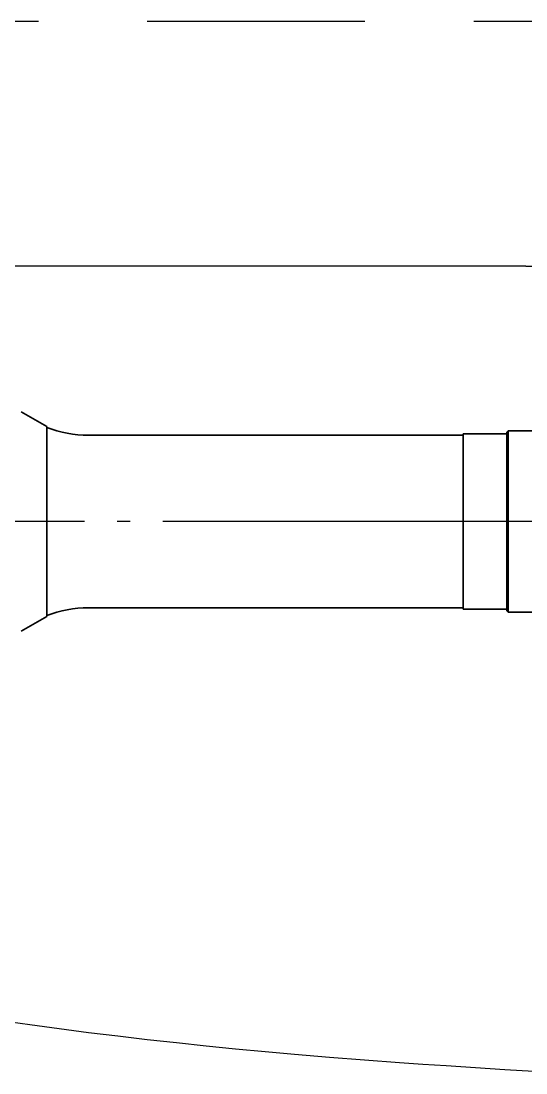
# Model space of a CAD drawing. Extents: x 39751 to 116307, y -36149 to -14965.
# Drawn here: x 44006 to 44354, y -20956 to -20231 of the extents above; entities that cross this region are included whole.
import ezdxf

# ---------------------------------------------------------------- set-up
doc = ezdxf.new("R2010")
doc.units = 0
doc.header["$LTSCALE"] = 1500
for name, pattern in [('CENTER1', [1.02, 0.9, -0.05, 0.02, -0.05]), ('HIDDEN1', [0.15, 0.1, -0.05]), ('PHAN', [0.76, 0.57, -0.05, 0.02, -0.05, 0.02, -0.05])]:
    doc.linetypes.add(name, pattern=pattern)
doc.layers.add('01-粗实线', color=7, linetype='Continuous', lineweight=35)
doc.layers.add('AM_0', color=7, linetype='Continuous', lineweight=30)
doc.layers.add('confine6', color=4, linetype='CENTER1')
doc.layers.add('confine9', color=1, linetype='PHAN')

# ---------------------------------------------------------------- blocks, each defined once
blk = doc.blocks.new('A$C24265A49')
blk.add_line((0, 386), (1327.66, 386))
blk = doc.blocks.new('A$C4F9C0831')
at = {"layer": '01-粗实线'}
for p, q in [((990.7, 330.65), (972.98, 340.88)), ((990.7, 330.65), (990.7, 199.78)), ((1308.7, 327.72), (1307.7, 326.72)), ((1307.7, 265.22), (1307.7, 326.72)), ((1327.7, 327.72), (1308.7, 327.72)), ((1308.7, 327.72), (1308.7, 265.22)), ((1277.7, 324.72), (1019.43, 324.72)), ((1307.7, 325.72), (1277.7, 325.72)), ((1277.7, 325.72), (1277.7, 204.72)), ((1307.7, 203.72), (1307.7, 265.22)), ((1308.7, 265.22), (1308.7, 202.72)), ((1019.43, 205.72), (1277.7, 205.72)), ((1277.7, 204.72), (1307.7, 204.72)), ((1307.7, 203.72), (1308.7, 202.72)), ((972.98, 189.55), (990.7, 199.78)), ((1308.7, 202.72), (1327.7, 202.72))]:
    blk.add_line(p, q, dxfattribs=at)
for centre, start, end in [((1019.43, 404.72), 248.94925, 270), ((1019.43, 125.72), 90, 111.05075)]:
    blk.add_arc(centre, 80, start, end, dxfattribs=at)
at = {"layer": 'confine6', "ltscale": 0.3}
blk.add_line((1934.65, 265.22), (0, 265.22), dxfattribs=at)

msp = doc.modelspace()

# ---------------------------------------------------------------- linework, layer by layer
at = {"color": 7}
msp.add_lwpolyline([(44375.48, -20956.18), (44339.3, -20953.98), (44319.05, -20952.69), (44298.8, -20951.35), (44282.72, -20950.25), (44266.65, -20949.11), (44242.57, -20947.32), (44218.49, -20945.42), (44194.42, -20943.4), (44174.09, -20941.58), (44153.77, -20939.67), (44133.46, -20937.65), (44113.19, -20935.52), (44092.93, -20933.28), (44072.68, -20930.91), (44052.48, -20928.43), (44032.28, -20925.82), (44012.11, -20923.08), (43991.95, -20920.22)], dxfattribs=at)
at = {"layer": 'AM_0'}
msp.add_line((44353.89, -20400.01), (43634.17, -20400.01), dxfattribs=at)
at = {"layer": 'confine9', "color": 2, "linetype": 'HIDDEN1'}
msp.add_line((43642.95, -20231.01), (67135.67, -20231.01), dxfattribs=at)

# ---------------------------------------------------------------- block references
for name, p in [('A$C4F9C0831', (43032.98, -20841.22)), ('A$C24265A49', (44353.89, -20786.01))]:
    msp.add_blockref(name, p)

doc.saveas('drawing.dxf')
